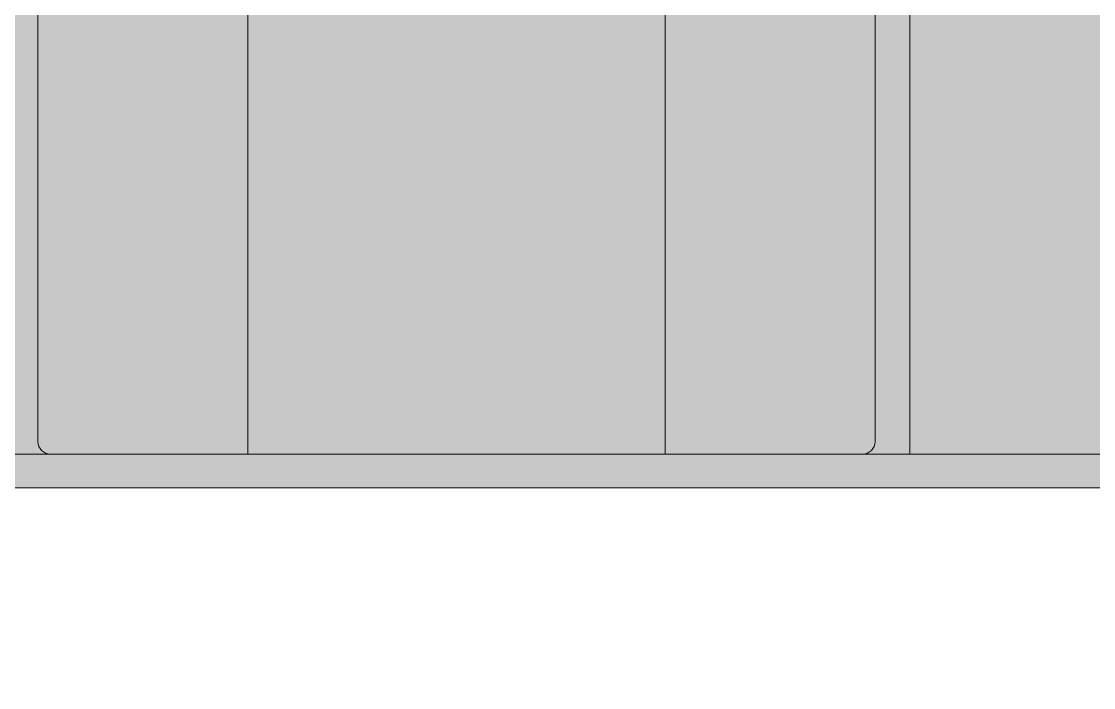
# Model space of a CAD drawing. Header units: millimetres. Extents: x -5368 to 16281, y -22441 to 15493.
# Drawn here: x -4618 to -3341, y 2043 to 2836 of the extents above; entities that cross this region are included whole.
import ezdxf
from ezdxf.enums import TextEntityAlignment as Align

# ---------------------------------------------------------------- set-up
doc = ezdxf.new("R2010")
doc.units = ezdxf.units.MM
doc.set_wipeout_variables(frame=1)
doc.layers.add('Техника. Кран GROVE GMK 5220', color=250, linetype='Continuous', lineweight=20)
doc.layers.add('Техника. Кран GROVE GMK 5220 Штрих', color=7, linetype='Continuous', true_color=0xe8e8e8)
doc.styles.add('arial', font='arial.ttf')

# ---------------------------------------------------------------- blocks, each defined once
blk = doc.blocks.new('GMK 5220-20250309.081547')
at = {"color": 0, "linetype": 'ByBlock', "lineweight": -2, "transparency": 16777216}
blk.add_lwpolyline([(-4565.001899227203, -200.5016025695522), (-35.41129775596892, -200.5008757125815), (86.9195635260603, -89.33162617230118, 0.4349877229114393), (84.60315346377865, 91.49069402250825, 2.220446049250313e-16), (-35.41139026052588, 200.5010176241713), (-2517.000848705249, 200.501346494455)], format="xyb", dxfattribs=at)
blk = doc.blocks.new('GMK 5220-20250308.075254')
at = {"color": 0, "linetype": 'ByBlock', "lineweight": -2, "transparency": 16777216}
blk.add_wipeout([(22.385445000000345, 3559.327399999999), (127.09091248929008, 3216.5435079587587), (-341.3059549999989, 2995.967199999999), (-341.3059549999989, 2995.967199999999), (-346.26780791351393, 3137.257352465088), (-355.4946369169297, 3278.333193042008), (-368.97802376036293, 3419.0660088568475), (-386.70566665306615, 3559.327399999999), (-481.15585500000407, 3559.3273000000017), (-481.1558550000034, 3559.3273000000017), (-461.854520898396, 3408.22343444318), (-447.58011209551023, 3256.562098112381), (-438.34836448318083, 3104.510480165257), (-434.1694550000027, 2952.2361999999994), (-1174.4276549999995, 2602.573240000001), (-1174.4276549999995, 2602.573240000001), (-1232.6608714875429, 2651.2683306756066), (-1295.133026798041, 2694.390820970713), (-1361.3126439986895, 2731.573849701118), (-1430.6367052171408, 2762.501085183311), (-1430.6367052171408, 2762.501085183311), (-1343.422894510994, 2971.02874589983), (-1243.6405958898372, 3173.842766479447), (-1131.6620886237424, 3370.1864650598927), (-1007.9051550000017, 3559.327299999998), (-1007.9051549999999, 3559.3273000000017), (-418.5165153461344, 3559.3273000000017), (-431.7750550000012, 3646.3273000000017), (-431.7750550000037, 3687.327300000001), (-918.7786550000014, 3687.327300000001), (-948.3842550000008, 3756.3273000000017), (-989.4383550000016, 3756.3273000000017), (-1038.8675549999998, 3687.0824000000002), (-1038.8675549999998, 3687.0824000000002), (-1172.2251444162266, 3492.9240759378263), (-1293.2972674302482, 3290.8764516349993), (-1401.618736476461, 3081.715841573714), (-1496.7733550000007, 2866.2458899999992), (-1496.7733550000007, 2866.245889999998), (-1553.1281550000017, 2863.0735400000017), (-1553.1281550000022, 2863.0735400000017), (-1558.5956489312325, 2849.1777043832367), (-1564.0093507761553, 2835.260823636801), (-1569.3691795314803, 2821.3231059940235), (-1574.6750549999992, 2807.3647600000027), (-1574.6750549999992, 2807.36476), (-1539.4516550000003, 2755.983599999999), (-1539.4516550000003, 2755.9835999999987), (-1566.810906161741, 2679.6602971901248), (-1592.4782614713254, 2602.7515067474806), (-1616.4412057817876, 2525.294728632762), (-1638.6880550000014, 2447.32773), (-1638.6880550000014, 2447.3277300000013), (-1643.5206549999998, 2425.86565), (-1658.459054999999, 2372.494080000001), (-1658.459054999999, 2372.494080000001), (-1633.4480954567357, 2325.9956192611835), (-1605.4211164390858, 2281.2503022380765), (-1574.500473531195, 2238.4534706904383), (-1540.8211550000015, 2197.7919600000027), (-1540.8211550000015, 2197.7919600000027), (-1563.2686448593195, 2156.609728604125), (-1563.2686448593195, 2156.609728604125), (-1557.3169297364325, 2148.209832955544), (-1551.2656693313838, 2139.8813632689), (-1545.1157207309807, 2131.625499169759), (-1538.8679550000015, 2123.4434100000008), (-1538.8679550000006, 2123.4434099999994), (-1546.8675550000007, 2117.2592200000004), (-1129.9999549999993, 2117.326830000002), (-1129.9999549999993, 1932), (-1162.4999549999989, 1932), (-1162.4999549999989, 1907.0000000000005), (-1178.907455, 1907.0000000000005), (-1190.2781549999995, 1893.924500000002), (-1197.4163550000012, 1893.924500000002), (-1197.4163550000012, 1932), (-1333.234155000001, 1932), (-1333.234155000001, 1893.924500000002), (1246.999945, 1893.924500000002), (1246.999945, 1887.0000000000005), (1560.999994999999, 1887.0000000000005), (1560.999994999999, 1873.3397459621556), (1560.999994999999, 1873.3397459621556), (1559.8268293236497, 1872.7612046748873), (1558.5881854510244, 1872.340741737109), (1557.3052569221995, 1872.0855513862625), (1555.999994999999, 1872), (1535.999994999999, 1872), (1535.999994999999, 1867.0000000000005), (1555.999994999999, 1867.0000000000005), (1555.999994999999, 1867.0000000000005), (1557.2728508594673, 1867.0541029723508), (1558.536524680886, 1867.2160216051952), (1559.7819006629443, 1867.4845878612905), (1560.999994999999, 1867.8578643762708), (1560.999994999999, 1804), (1565.999994999999, 1804), (1565.999994999999, 1870.817503000002), (1567.1803349999977, 1872), (1570.999994999999, 1872), (1570.999994999999, 1887.0000000000005), (1672.999994999999, 1887.0000000000005), (1672.999994999999, 1872), (1676.819655, 1872), (1677.999994999999, 1870.817503000002), (1677.999994999999, 1804), (1682.999994999999, 1804), (1682.999994999999, 1867.8578643762708), (1682.999994999999, 1867.8578643762708), (1684.2180893370535, 1867.4845878612905), (1685.4634653191117, 1867.2160216051952), (1686.7271391405304, 1867.0541029723508), (1687.999994999999, 1867.0000000000005), (1707.9999949999988, 1867.0000000000005), (1707.9999949999988, 1872), (1687.999994999999, 1872), (1687.999994999999, 1872), (1686.6947330777982, 1872.0855513862625), (1685.4118045489736, 1872.340741737109), (1684.173160676348, 1872.7612046748873), (1682.999994999999, 1873.3397459621556), (1682.999994999999, 1887.0000000000005), (2341.999994999999, 1887.0000000000005), (2341.999994999999, 1873.3397459621556), (2341.999994999999, 1873.3397459621556), (2340.8268293236492, 1872.7612046748886), (2339.5881854510235, 1872.3407417371109), (2338.3052569221995, 1872.085551386263), (2336.9999949999988, 1872), (2316.9999949999988, 1872), (2316.9999949999988, 1867.0000000000005), (2336.9999949999988, 1867.0000000000005), (2336.9999949999988, 1867.0000000000005), (2338.2728508594673, 1867.0541029723536), (2339.536524680885, 1867.2160216051984), (2340.781900662944, 1867.4845878612919), (2341.999994999999, 1867.8578643762708), (2341.999994999999, 1804), (2346.999994999999, 1804), (2346.999994999999, 1870.817503000002), (2348.1803349999977, 1872), (2351.9999949999988, 1872), (2351.9999949999988, 1887.0000000000005), (2453.999994999999, 1887.0000000000005), (2453.999994999999, 1872), (2457.8196550000002, 1872), (2458.9999949999988, 1870.8173770000003), (2458.9999949999988, 1804), (2463.999994999999, 1804), (2463.999994999999, 1867.8578643762708), (2463.999994999999, 1867.8578643762708), (2465.2180893370532, 1867.4845878612905), (2466.4634653191124, 1867.2160216051952), (2467.72713914053, 1867.0541029723508), (2468.999994999999, 1867.0000000000005), (2488.999994999999, 1867.0000000000005), (2488.999994999999, 1872), (2468.999994999999, 1872), (2468.999994999999, 1872), (2467.6947330777984, 1872.0855513862625), (2466.411804548974, 1872.3407417371095), (2465.1731606763483, 1872.7612046748873), (2463.999994999999, 1873.3397459621556), (2463.999994999999, 1877.0000000000005), (2466.999994999999, 1877.0000000000005), (2466.999994999999, 1962.000000000001), (2849.9999949999988, 1962.000000000001), (2850.0000950000003, 2267.0000000000005), (2966.999994999999, 2267.0000000000005), (2966.999994999999, 2275.0000000000005), (2949.999994999999, 2275.0000000000005), (2949.999994999999, 3182), (4405.000045000002, 3182), (4405.000045000002, 3192), (4395, 3192), (4395, 3272.000000000001), (4395, 3272.000000000001), (4390.432771950678, 3294.9610059419056), (4377.426406871194, 3314.4264068711927), (4357.9610059419065, 3327.4327719506773), (4335, 3332), (4254.9999520747515, 3332), (4255.000045000002, 3724), (4263.000045000002, 3715.999999999999), (4265.000045000002, 3715.999999999999), (4265.000045000002, 3816), (4263.000045000002, 3816), (4255.000045000002, 3808), (4255.000045000002, 3816), (4245.0000450000025, 3816), (4245.0000450000025, 3806), (3392.7269449999994, 3806), (2955.3835049999984, 3865.6299), (2949.954754999999, 3866), (2288.9999949999988, 3866), (2288.999645000001, 3862.966199999999), (2285.8153949999983, 3863.3109000000004), (2267.079764999999, 3855.9703999999983), (2233.4412749999983, 3856), (2176.547797, 3833.7181999999993), (2025.499945, 3833.7181900000005), (2022.4999450000003, 3830.7181899999996), (2022.4999350000003, 3773.3868), (1944.4991149999992, 3742.8384000000005), (1941.741094999998, 3740.1854999999996), (1935.5792850000005, 3726.0901999999987), (1837.5421949999986, 3687.6797000000006), (1799.1451649999985, 3785.682600000001), (1791.6964650000014, 3782.7642000000014), (1830.0934950000017, 3684.7613999999994), (1112.1388449999981, 3403.470437106539), (1112.1388449999981, 3431.9536000000007), (1112.1388449999981, 3431.9536000000007), (1117.8790964854745, 3433.0954070123316), (1122.7454467177963, 3436.3469982822035), (1125.9970379876675, 3441.213348514525), (1127.1388449999981, 3446.9536000000007), (1127.1388449999981, 3491.9536000000007), (1122.1388449999981, 3491.9536000000007), (1122.1388449999981, 3446.9536000000007), (1122.1388449999981, 3446.9536000000007), (1121.3776403251125, 3443.1267656763484), (1119.209912811865, 3439.882532188133), (1115.96567932365, 3437.714804674887), (1112.1388449999981, 3436.9536000000007), (1112.1388449999981, 3436.9536000000007), (932.1388449999981, 3436.9536000000007), (932.1388449999981, 3436.9536000000007), (928.3120106763474, 3437.714804674888), (925.067777188133, 3439.882532188136), (922.9000496748856, 3443.1267656763503), (922.1388449999984, 3446.9536000000007), (922.1388449999981, 3446.9536000000007), (922.1388449999981, 3491.9536000000007), (917.1388449999981, 3491.9536000000007), (917.1388449999981, 3446.9536000000007), (917.1388449999981, 3446.9536000000007), (918.2806520123288, 3441.213348514525), (921.5322432821999, 3436.3469982822035), (926.3985935145217, 3433.0954070123316), (932.1388449999981, 3431.9536000000007), (932.1388449999981, 3332.9473688141297), (598.6843542461432, 3202.301625348321), (626.9298449999993, 3303.431199999999), (619.2247450000001, 3305.5832999999984), (589.3576450000004, 3198.6474000000026), (410.0743449999976, 3128.405200000001), (410.0743449999976, 3128.405200000001), (381.3359242622132, 3289.4884490832546), (341.9462992140666, 3448.30333314733), (292.0799454418111, 3604.14638471903), (231.95774500000016, 3756.3273000000017), (190.90354499999785, 3756.3273000000017), (141.56244500000048, 3687.327300000001), (-431.77505500000575, 3687.327300000001), (-431.7750550000012, 3646.3273000000017), (-418.5165153461344, 3559.3273000000017), (-386.70566665306615, 3559.327399999999)], dxfattribs=at)
blk = doc.blocks.new('GMK 5220-20250309.11055901')
at = {"color": 0, "linetype": 'ByBlock', "lineweight": -2, "transparency": 16777216}
blk.add_wipeout([(2535.986799999999, 4.547473508864641e-13), (2535.986799999999, 4.547473508864641e-13), (2541.7270514854754, 1.1418070123309008), (2546.593401717798, 4.39339828220227), (2549.844992987668, 9.25974851452429), (2550.986799999999, 15.000000000000455), (2550.986799999999, 15.000000000000455), (2550.986799999999, 195.00000000000045), (2550.986799999999, 195.00000000000045), (2549.844992987668, 200.74025148547707), (2546.593401717798, 205.60660171779864), (2541.7270514854754, 208.85819298766955), (2535.986799999999, 210), (15, 210), (15, 210), (9.259748514523835, 208.85819298766955), (4.393398282201815, 205.60660171779864), (1.141807012330446, 200.74025148547707), (0, 195.00000000000045), (0, 15.000000000000455), (0, 15.000000000000455), (1.141807012330446, 9.25974851452429), (4.393398282201815, 4.39339828220227), (9.259748514523835, 1.1418070123309008), (15, 4.547473508864641e-13), (15, 4.547473508864641e-13)], dxfattribs=at)
at = {"layer": 'Техника. Кран GROVE GMK 5220 Штрих', "true_color": 0xadadad, "transparency": 16777216}
h = blk.add_hatch(color=253, dxfattribs=at)
h.dxf.hatch_style = 1
h.paths.add_polyline_path([(222.6764558940521, 210), (222.6764558940522, 0), (705, 0, 0.4142135623730951), (720, 15), (720, 195, 0.4142135623730951), (705, 210)])
h.paths.add_polyline_path([(1505.191307374813, 0, 0.4104828668700649), (1520, 14.99877999999808), (1520, 194.9987799999981, 0.4142135623730951), (1505, 209.9987799999981), (894.8529898734937, 209.9992795834568, 0.4113458698494183), (880, 195), (880, 15, 0.4142135623730951), (895, 0)])
h.paths.add_polyline_path([(1695, 209.9987799999981, 0.4142135623730951), (1680, 194.9987799999981), (1680, 14.99877999999808, 0.4179541254819384), (1695.191307374813, 0), (2535.986799999999, 0, 0.4142135623730951), (2550.986799999999, 15), (2550.986799999999, 195, 0.4142135623730951), (2535.986799999999, 210)])
at = {"layer": 'Техника. Кран GROVE GMK 5220 Штрих', "true_color": 0x848484, "transparency": 16777216}
h = blk.add_hatch(color=252, dxfattribs=at)
h.dxf.hatch_style = 1
edge = h.paths.add_edge_path()
edge.add_line((895, 210), (705, 210))
edge.add_arc((705, 195), 15, 0, 90, ccw=False)
edge.add_line((720, 195), (720, 15))
edge.add_arc((705, 15), 15, 270, 360, ccw=False)
edge.add_line((705, 0), (895, 0))
edge.add_arc((895, 15), 15, 180, 270, ccw=False)
edge.add_line((880, 15), (880, 195))
edge.add_arc((895, 195), 15, 90, 180, ccw=False)
edge = h.paths.add_edge_path()
edge.add_line((1695, 209.9987799999981), (1505, 209.9987799999981))
edge.add_arc((1505, 194.9987799999981), 15, 0, 90, ccw=False)
edge.add_line((1520, 194.9987799999981), (1520, 14.99877999999808))
edge.add_arc((1505, 14.99877999999808), 15, 270, 360, ccw=False)
edge.add_line((1505, -0.001220000001922017), (1695, -0.001220000001922017))
edge.add_arc((1695, 14.99877999999808), 15, 180, 270, ccw=False)
edge.add_line((1680, 14.99877999999808), (1680, 194.9987799999981))
edge.add_arc((1695, 194.9987799999981), 15, 90, 180, ccw=False)
at = {"color": 0, "linetype": 'ByBlock', "lineweight": -2, "transparency": 16777216}
for points in [[(15, 0), (2535.986799999999, 0, 0.414213562373095), (2550.986799999999, 15), (2550.986799999999, 195, 0.414213562373095), (2535.986799999999, 210), (15, 210, 0.414213562373095), (0, 195), (0, 15, 0.414213562373095)], [(895, 210), (705, 210, -0.4142135623730951), (720, 195), (720, 15, -0.4142135623730951), (705, 0), (895, 0, -0.4142135623730951), (880, 15), (880, 195, -0.4142135623730951)], [(1695, 209.9987799999981), (1505, 209.9987799999981, -0.4142135623730951), (1520, 194.9987799999981), (1520, 14.99877999999808, -0.4142135623730951), (1505, -0.001220000001922017), (1695, -0.001220000001922017, -0.4142135623730951), (1680, 14.99877999999808), (1680, 194.9987799999981, -0.4142135623730951)]]:
    blk.add_lwpolyline(points, format="xyb", close=True, dxfattribs=at)
blk = doc.blocks.new('GMK 5220-20250309.111335')
blk.add_wipeout([(1044.0006649999996, 164.99966738479986), (1041.5004049999989, 164.99966738479986), (1041.5004049999989, 1034.9998730000002), (1051.5002349999995, 1069.999883), (1153.8586519999953, 1069.999773), (1158.725673999994, 1063.9999830000002), (1158.725673999994, 1000.999853), (1153.8586519999953, 994.999773), (1129.6147490095173, 994.999773), (1129.6147490095173, 994.999773), (1125.6832637446983, 990.1318211113171), (1122.7666273219306, 984.5958691646861), (1120.974800963943, 978.6006301969014), (1120.3753389999986, 972.3721330000003), (1120.3753389999986, 881.9994829999998), (1120.3753389999986, 881.9994829999998), (1122.6949873197022, 869.8256479793251), (1129.4996238071274, 859.4680445059475), (1139.751877936198, 852.505694851508), (1151.8887879999966, 850.0000130000001), (1151.8887879999966, 850.0000130000001), (1231.1117239999949, 850.0000130000001), (1231.1117239999949, 850.0000130000001), (1243.2427584787579, 852.5157722318384), (1253.4899145900042, 859.4790210188094), (1260.2957232331555, 869.8314125661921), (1262.6257669999977, 881.9994829999998), (1262.6257669999977, 881.9994829999998), (1262.6257669999977, 972.3721330000003), (1262.6257669999977, 972.3721330000003), (1262.0262002863933, 978.6006669577148), (1260.2343134894838, 984.5959365274277), (1257.3176575059838, 990.1319308717509), (1253.3861849999957, 994.9999530000002), (1253.3861849999957, 994.999953), (1229.1420799999978, 994.999773), (1224.2748369999972, 1000.999853), (1224.2748369999972, 1063.9999830000002), (1229.1420067654253, 1069.999773), (1331.5003649999999, 1069.999773), (1341.5001049999992, 1034.9998730000002), (1341.5001049999992, 164.99966738479975), (1339.0004449999979, 164.99966738479975), (1339.0004449999979, 109.99999999999989), (1044.0006649999996, 109.99999999999989)])
at = {"layer": 'Техника. Кран GROVE GMK 5220 Штрих', "true_color": 0xadadad}
h = blk.add_hatch(color=253, dxfattribs=at)
h.dxf.hatch_style = 1
edge = h.paths.add_edge_path()
edge.add_line((1044.000665, 109.9999999999999), (1044.000665, 164.9996673848))
edge.add_line((1044.000665, 164.9996673848), (1041.500404999999, 164.9996673848))
edge.add_line((1041.500404999999, 164.9996673848), (1041.500404999999, 1034.999873))
edge.add_line((1041.500404999999, 1034.999873), (1051.500235, 1069.999883))
edge.add_line((1051.500235, 1069.999883), (1153.858651999995, 1069.999773))
edge.add_line((1153.858651999995, 1069.999773), (1158.725673999994, 1063.999983))
edge.add_line((1158.725673999994, 1063.999983), (1158.725673999994, 1000.999853))
edge.add_line((1158.725673999994, 1000.999853), (1153.858651999995, 994.9997730000002))
edge.add_line((1153.858651999995, 994.9997730000002), (1129.614749009517, 994.9997730000002))
edge.add_arc((1152.601344708804, 972.4136359996082), 32.22603243408861, 135.5034590076914, 180.0737896412436)
edge.add_line((1120.375338999998, 972.3721330000003), (1120.375338999998, 881.999483))
edge.add_arc((1152.11428675478, 881.7392267303097), 31.74001477483397, 179.5301907371541, 269.5929354249305)
edge.add_line((1151.888787999997, 850.0000130000003), (1231.111723999995, 850.0000130000003))
edge.add_arc((1230.848036991592, 881.7774248435343), 31.77850585398837, 270.4754259415899, 360.4003680592107)
edge.add_line((1262.625766999998, 881.999483), (1262.625766999998, 972.3721330000003))
edge.add_arc((1230.3981580412, 972.4129862993801), 32.22763485261104, 359.9273690957698, 404.4958097601486)
edge.add_line((1253.386184999996, 994.9999530000002), (1229.142079999998, 994.9997730000002))
edge.add_line((1229.142079999998, 994.9997730000002), (1224.274836999997, 1000.999853))
edge.add_line((1224.274836999997, 1000.999853), (1224.274836999997, 1063.999983))
edge.add_line((1224.274836999997, 1063.999983), (1229.142006765425, 1069.999773))
edge.add_line((1229.142006765425, 1069.999773), (1331.500365, 1069.999773))
edge.add_line((1331.500365, 1069.999773), (1341.500104999999, 1034.999873))
edge.add_line((1341.500104999999, 1034.999873), (1341.500104999999, 164.9996673848))
edge.add_line((1341.500104999999, 164.9996673847999), (1339.000444999998, 164.9996673847999))
edge.add_line((1339.000444999998, 164.9996673847999), (1339.000444999998, 109.9999999999999))
edge.add_line((1339.000444999998, 109.9999999999999), (1044.000665, 109.9999999999999))
h.paths.add_polyline_path([(1118.787024999991, 1063.999983), (1158.725673999994, 1063.999983), (1158.725673999994, 1000.999853), (1118.787024999991, 1000.999853)], flags=16)
h.paths.add_polyline_path([(1118.787024999991, 1063.999983), (1158.725673999994, 1063.999983), (1153.858651999995, 1069.999773), (1113.920002999992, 1069.999773)], flags=16)
h.paths.add_polyline_path([(1113.920002999992, 994.9997730000002), (1118.787024999991, 1000.999853), (1158.725673999994, 1000.999853), (1153.858651999995, 994.9997730000002)], flags=16)
edge = h.paths.add_edge_path(flags=16)
edge.add_arc((1152.11428675478, 881.7392267303097), 31.74001477483384, 179.5301907371541, 269.5929354249305, ccw=False)
edge.add_line((1120.375338999998, 881.999483), (1120.375338999998, 972.3721330000003))
edge.add_arc((1152.601344708804, 972.4136359996082), 32.22603243408863, 135.5034590076913, 180.0737896412436, ccw=False)
edge.add_line((1129.614749009517, 994.9997730000002), (1089.676100009514, 994.9997730000002))
edge.add_arc((1112.6626957088, 972.4136359996082), 32.22603243408861, 135.5034590076914, 180.0737896412436)
edge.add_line((1080.436689999995, 972.3721330000003), (1080.436689999995, 881.999483))
edge.add_arc((1112.175637754777, 881.7392267303097), 31.74001477483397, 179.5301907371541, 269.5929354249305)
edge.add_line((1111.950138999993, 850.0000130000003), (1151.888787999997, 850.0000130000003))
for points in [[(1341.500104999999, 1034.999873), (1341.500104999999, 164.9996673847999), (1339.000444999998, 164.9996673847999), (1339.000444999998, 109.9999999999999), (1044.000665, 109.9999999999999), (1044.000665, 164.9996673848), (1041.500404999999, 164.9996673848), (1041.500404999999, 1034.999873)], [(1044.000665, 164.9996673848), (1339.000444999998, 164.9996673847999)]]:
    blk.add_lwpolyline(points)
at = {"color": 0, "linetype": 'ByBlock', "lineweight": -2, "transparency": 16777216}
blk.add_wipeout([(2535.986799999999, 0), (2535.986799999999, 0), (2541.7270514854754, 1.1418070123306734), (2546.593401717798, 4.393398282201815), (2549.844992987668, 9.259748514523835), (2550.986799999999, 15.000000000000227), (2550.986799999999, 15.000000000000227), (2550.986799999999, 95), (2550.986799999999, 95), (2549.844992987668, 100.74025148547616), (2546.593401717798, 105.60660171779841), (2541.7270514854754, 108.85819298766933), (2535.986799999999, 110), (15, 110), (15, 110), (9.259748514523835, 108.85819298766933), (4.393398282201815, 105.60660171779841), (1.141807012330446, 100.74025148547616), (0, 95), (0, 15.000000000000227), (0, 15.000000000000227), (1.141807012330446, 9.259748514523835), (4.393398282201815, 4.393398282201815), (9.259748514523835, 1.1418070123306734), (15, 0), (15, 0)], dxfattribs=at)
blk.add_wipeout([(2535.986799999999, 0), (2535.986799999999, 0), (2541.7270514854754, 1.1418070123309008), (2546.593401717798, 4.39339828220136), (2549.844992987668, 9.259748514523835), (2550.986799999999, 14.999999999999545), (2550.986799999999, 14.999999999999545), (2550.986799999999, 94.99999999999955), (2550.986799999999, 94.99999999999955), (2549.844992987668, 100.74025148547616), (2546.593401717798, 105.60660171779773), (2541.7270514854754, 108.8581929876691), (2535.986799999999, 110), (15, 110), (15, 110), (9.259748514523835, 108.8581929876691), (4.393398282201815, 105.60660171779773), (1.141807012330446, 100.74025148547616), (0, 94.99999999999955), (0, 14.999999999999545), (0, 14.999999999999545), (1.141807012330446, 9.259748514523835), (4.393398282201815, 4.39339828220136), (9.259748514523835, 1.1418070123309008), (15, 0), (15, 0)], dxfattribs=at)
at = {"layer": 'Техника. Кран GROVE GMK 5220 Штрих', "true_color": 0xadadad, "transparency": 16777216}
h = blk.add_hatch(color=253, dxfattribs=at)
h.dxf.hatch_style = 1
h.paths.add_polyline_path([(222.6764558940486, 110), (222.6764558940486, 0), (2535.986799999999, 0, 0.4142135623730951), (2550.986799999999, 15), (2550.986799999999, 95, 0.4142135623730951), (2535.986799999999, 110)])
at = {"color": 0, "linetype": 'ByBlock', "lineweight": -2, "transparency": 16777216}
blk.add_lwpolyline([(15, 0), (2535.986799999999, 0, 0.414213562373095), (2550.986799999999, 15), (2550.986799999999, 95, 0.414213562373095), (2535.986799999999, 110), (15, 110, 0.414213562373095), (0, 95), (0, 15, 0.414213562373095)], format="xyb", close=True, dxfattribs=at)
blk = doc.blocks.new('GMK 5220-20250309.104834')
at = {"color": 0, "linetype": 'ByBlock', "lineweight": -2, "transparency": 16777216}
blk.add_wipeout([(871.91677, 1155.0000000000002), (870.7749629876695, 1160.7402514854766), (867.5233717177985, 1165.6066017177986), (862.6570214854767, 1168.8581929876698), (856.91677, 1170.0000000000005), (-856.9167699999998, 1170.0000000000005), (-856.9167699999998, 1170.0000000000005), (-862.6570214854763, 1168.8581929876698), (-867.5233717177981, 1165.6066017177986), (-870.7749629876691, 1160.7402514854766), (-871.9167699999998, 1155.0000000000002), (-871.9167699999998, 15), (-871.9167699999998, 15), (-870.7749629876691, 9.259748514523608), (-867.5233717177981, 4.393398282201815), (-862.6570214854763, 1.1418070123306734), (-856.9167699999998, 0), (-856.9167699999998, 0), (856.91677, 0), (856.91677, 0), (862.6570214854767, 1.1418070123306734), (867.5233717177985, 4.393398282201815), (870.7749629876695, 9.259748514523608), (871.91677, 15), (871.91677, 15)], dxfattribs=at)
at = {"layer": 'Техника. Кран GROVE GMK 5220 Штрих', "true_color": 0xadadad, "transparency": 16777216}
h = blk.add_hatch(color=253, dxfattribs=at)
h.dxf.hatch_style = 1
h.paths.add_polyline_path([(-540.1118599999971, 1170), (-540.1118599999973, 0), (540.1126000000004, 0), (540.1126000000004, 1170)])
at = {"layer": 'Техника. Кран GROVE GMK 5220 Штрих', "transparency": 16777216}
h = blk.add_hatch(color=256, dxfattribs=at)
h.dxf.hatch_style = 1
h.set_gradient(color1=(132, 132, 132), color2=(173, 173, 173), rotation=180, tint=1)
h.paths.add_polyline_path([(540.1126000000004, 0), (856.9167699999998, 0, 0.4142135623730951), (871.9167699999998, 15), (871.9167699999998, 1155, 0.4142135623730951), (856.9167699999998, 1170), (788.6268010497188, 1170), (788.6268010497188, 1005.417597066145, -0.619091996291347), (693.1038035947022, 952.579190638834, -0.2566753513200045), (664.8039452555386, 1003.906011710669), (664.8039452555386, 1170), (540.1126000000004, 1170)])
at = {"color": 0, "linetype": 'ByBlock', "lineweight": -2, "transparency": 16777216}
blk.add_lwpolyline([(871.9167699999998, 1155, 0.4142135623730951), (856.9167699999998, 1170), (-856.9167699999998, 1170, 0.4142135623730951), (-871.9167699999998, 1155), (-871.9167699999998, 15, 0.4142135623730951), (-856.9167699999998, 0), (856.9167699999998, 0, 0.414213562373095), (871.9167699999998, 15), (871.9167699999998, 1155)], format="xyb", dxfattribs=at)
blk.add_lwpolyline([(540.1126000000004, 1170), (540.1126000000004, 0)], dxfattribs=at)
blk = doc.blocks.new('GMK 5220-20250309.10483')
at = {"color": 0, "linetype": 'ByBlock', "lineweight": -2, "transparency": 16777216}
blk.add_wipeout([(-498.534090000001, 1155), (-498.534090000001, 1155), (-497.3922829876702, 1160.7402514854764), (-494.1406917177992, 1165.6066017177982), (-489.2743414854774, 1168.8581929876693), (-483.534090000001, 1170), (483.5340900000011, 1170), (483.5340900000011, 1170), (489.27434148547735, 1168.8581929876693), (494.1406917177992, 1165.6066017177982), (497.3922829876703, 1160.7402514854764), (498.5340900000009, 1155), (498.5340900000009, 15), (498.5340900000009, 15), (497.3922829876703, 9.259748514523608), (494.1406917177992, 4.393398282201815), (489.27434148547735, 1.141807012330787), (483.53409000000096, 0), (483.5340900000011, 0), (-483.534090000001, 0), (-483.534090000001, 0), (-489.2743414854774, 1.141807012330787), (-494.1406917177992, 4.393398282201815), (-497.3922829876702, 9.259748514523721), (-498.534090000001, 15), (-498.534090000001, 15)], dxfattribs=at)
at = {"layer": 'Техника. Кран GROVE GMK 5220 Штрих', "transparency": 16777216}
h = blk.add_hatch(color=256, dxfattribs=at)
h.dxf.hatch_style = 1
h.set_gradient(color1=(156, 156, 156), color2=(173, 173, 173), tint=1)
h.paths.add_polyline_path([(-248.54824, 1170), (-344.1366983051885, 1170), (-344.1366983051885, 1004.406812653341, -0.258849895553081), (-372.4365566443521, 952.579190638834, -0.5861383049385767), (-472.8715300000003, 1003.581095194328), (-472.8715300000003, 1170), (-483.534090000001, 1170, 0.4142135623730951), (-498.534090000001, 1155), (-498.534090000001, 15, 0.4142135623730951), (-483.534090000001, 0), (-248.5482400000001, -1.13686837721616e-13)])
at = {"layer": 'Техника. Кран GROVE GMK 5220 Штрих', "true_color": 0xadadad, "transparency": 16777216}
h = blk.add_hatch(color=253, dxfattribs=at)
h.dxf.hatch_style = 1
edge = h.paths.add_edge_path()
edge.add_line((-400.7364149835157, 1012.834699007797), (-400.7364149835157, 1003.457151765586))
edge.add_arc((-339.8822033020515, 1003.996503463319), 60.85660177520845, 180.5077999693723, 237.6604664520825)
edge.add_arc((-408.3742282130179, 1006.200521214442), 64.55047118709473, 182.3256728171286, 303.8304769076642, ccw=False)
edge.add_line((-472.8715300000003, 1003.581095194328), (-472.8715300000003, 1170))
edge.add_line((-472.8715300000003, 1170), (-426.4515400560922, 1170))
edge.add_arc((-426.4515400560886, 1154.999999999996), 15.00000000000364, 90.0000000000139, 179.9999999999861)
edge.add_line((-441.4515400560922, 1155), (-441.4515400560922, 1040.319311639527))
edge.add_arc((-411.0120048918508, 1043.43307881886), 30.59837981106483, 185.8406712756706, 270.0000000000071)
edge.add_line((-411.012004891847, 1012.834699007795), (-400.7364149835157, 1012.834699007797))
at = {"layer": 'Техника. Кран GROVE GMK 5220 Штрих', "transparency": 16777216}
h = blk.add_hatch(color=256, dxfattribs=at)
h.dxf.hatch_style = 1
h.set_gradient(color1=(132, 132, 132), color2=(173, 173, 173), tint=1)
edge = h.paths.add_edge_path()
edge.add_line((-441.4515400560922, 1155), (-441.4515400560922, 1040.319311639527))
edge.add_arc((-411.0120048918561, 1043.433078818857), 30.59837981105927, 185.8406712756661, 354.1593287243339)
edge.add_line((-380.57246972762, 1040.319311639527), (-380.57246972762, 1155))
edge.add_arc((-395.57246972762, 1155), 15, 0, 90)
edge.add_line((-395.57246972762, 1170), (-426.4515400560922, 1170))
edge.add_arc((-426.4515400560922, 1155), 15, 90, 180)
at = {"layer": 'Техника. Кран GROVE GMK 5220 Штрих', "true_color": 0xadadad, "transparency": 16777216}
h = blk.add_hatch(color=253, dxfattribs=at)
h.dxf.hatch_style = 1
edge = h.paths.add_edge_path()
edge.add_line((-411.0120048918579, 1012.834699007797), (-382.3134613947259, 1012.834699007796))
edge.add_arc((-382.3134613947295, 1043.433078818857), 30.59837981106102, 270.0000000000068, 354.1593287243342)
edge.add_line((-351.8739262304916, 1040.319311639527), (-351.8739262304916, 1155))
edge.add_arc((-366.8739262304916, 1155), 15, 0, 90)
edge.add_line((-366.8739262304916, 1170), (-395.57246972762, 1170))
edge.add_arc((-395.57246972762, 1155), 15, 0, 90, ccw=False)
edge.add_line((-380.57246972762, 1155), (-380.57246972762, 1040.319311639527))
edge.add_arc((-411.0120048918471, 1043.433078818846), 30.59837981104917, 269.9999999999797, 354.15932872435246, ccw=False)
at = {"layer": 'Техника. Кран GROVE GMK 5220 Штрих', "true_color": 0x848484, "transparency": 16777216}
h = blk.add_hatch(color=252, dxfattribs=at)
h.dxf.hatch_style = 1
edge = h.paths.add_edge_path()
edge.add_arc((-404.9884059720852, 1003.993953923834), 60.85310820580975, 302.3388257103237, 359.6112730325647)
edge.add_line((-344.1366983051885, 1003.581095194328), (-344.1366983051885, 1170))
edge.add_line((-344.1366983051885, 1170), (-366.8739262304916, 1170))
edge.add_arc((-366.8739262304916, 1155), 15, 0, 90, ccw=False)
edge.add_line((-351.8739262304916, 1155), (-351.8739262304916, 1040.319311639527))
edge.add_arc((-382.3134613947286, 1043.433078818855), 30.59837981105999, 270.0000000000051, 354.15932872433746, ccw=False)
edge.add_line((-382.3134613947259, 1012.834699007795), (-400.7364149835157, 1012.834699007797))
edge.add_line((-400.7364149835157, 1012.834699007797), (-400.7364149835157, 1003.457151765586))
edge.add_arc((-339.8822033020515, 1003.996503463319), 60.85660177520845, 180.5077999693723, 237.6604664520825)
at = {"layer": 'Техника. Кран GROVE GMK 5220 Штрих', "true_color": 0xadadad, "transparency": 16777216}
h = blk.add_hatch(color=253, dxfattribs=at)
h.dxf.hatch_style = 1
h.paths.add_polyline_path([(248.5482400000001, 1170), (-248.5482400000001, 1170), (-248.5482400000001, -1.13686837721616e-13), (248.5482400000001, -2.273736754432321e-13)])
at = {"layer": 'Техника. Кран GROVE GMK 5220 Штрих', "transparency": 16777216}
h = blk.add_hatch(color=256, dxfattribs=at)
h.dxf.hatch_style = 1
h.set_gradient(color1=(156, 156, 156), color2=(173, 173, 173), rotation=180, tint=1)
h.paths.add_polyline_path([(498.534090000001, 1155, 0.4142135623730951), (483.534090000001, 1170), (472.8715300000003, 1170), (472.8715300000003, 1008.819947234557, -0.6137383684066755), (372.4365566443521, 952.579190638834, -0.2552334804589752), (344.1366983051885, 1003.581095194326), (344.1366983051885, 1170), (248.5482400000001, 1170), (248.5482400000001, 0), (483.534090000001, 0, 0.4142135623730951), (498.534090000001, 15)])
at = {"layer": 'Техника. Кран GROVE GMK 5220 Штрих', "true_color": 0x848484, "transparency": 16777216}
h = blk.add_hatch(color=252, dxfattribs=at)
h.dxf.hatch_style = 1
edge = h.paths.add_edge_path()
edge.add_arc((404.9884059720852, 1003.993953923834), 60.85310820580975, 180.3887269674353, 237.6611742896763, ccw=False)
edge.add_line((344.1366983051885, 1003.581095194328), (344.1366983051885, 1170))
edge.add_line((344.1366983051885, 1170), (366.8739262304916, 1170))
edge.add_arc((366.8739262304916, 1155), 15, 90, 180)
edge.add_line((351.8739262304916, 1155), (351.8739262304916, 1040.319311639527))
edge.add_arc((382.3134613947286, 1043.433078818855), 30.59837981105999, 185.8406712756626, 269.9999999999949)
edge.add_line((382.3134613947259, 1012.834699007795), (400.7364149835157, 1012.834699007797))
edge.add_line((400.7364149835157, 1012.834699007797), (400.7364149835157, 1003.457151765586))
edge.add_arc((339.8822033020515, 1003.996503463319), 60.85660177520845, 302.3395335479175, 359.49220003062766, ccw=False)
at = {"layer": 'Техника. Кран GROVE GMK 5220 Штрих', "true_color": 0xadadad, "transparency": 16777216}
h = blk.add_hatch(color=253, dxfattribs=at)
h.dxf.hatch_style = 1
edge = h.paths.add_edge_path()
edge.add_line((411.0120048918579, 1012.834699007797), (382.3134613947259, 1012.834699007796))
edge.add_arc((382.3134613947295, 1043.433078818857), 30.59837981106102, 185.8406712756658, 269.9999999999932, ccw=False)
edge.add_line((351.8739262304916, 1040.319311639527), (351.8739262304916, 1155))
edge.add_arc((366.8739262304916, 1155), 15, 90, 180, ccw=False)
edge.add_line((366.8739262304916, 1170), (395.57246972762, 1170))
edge.add_arc((395.57246972762, 1155), 15, 90, 180)
edge.add_line((380.57246972762, 1155), (380.57246972762, 1040.319311639527))
edge.add_arc((411.0120048918471, 1043.433078818846), 30.59837981104917, 185.8406712756475, 270.0000000000203)
h = blk.add_hatch(color=253, dxfattribs=at)
h.dxf.hatch_style = 1
edge = h.paths.add_edge_path()
edge.add_line((400.7364149835157, 1012.834699007797), (400.7364149835157, 1003.457151765586))
edge.add_arc((339.8822033020515, 1003.996503463319), 60.85660177520845, 302.3395335479175, 359.49220003062766, ccw=False)
edge.add_arc((408.3742282130179, 1006.200521214442), 64.55047118709473, 236.1695230923358, 357.6743271828714)
edge.add_line((472.8715300000003, 1003.581095194328), (472.8715300000003, 1170))
edge.add_line((472.8715300000003, 1170), (426.4515400560922, 1170))
edge.add_arc((426.4515400560886, 1154.999999999996), 15.00000000000364, 1.3926637620897964e-11, 89.99999999998607, ccw=False)
edge.add_line((441.4515400560922, 1155), (441.4515400560922, 1040.319311639527))
edge.add_arc((411.0120048918508, 1043.43307881886), 30.59837981106483, 269.99999999999284, 354.1593287243293, ccw=False)
edge.add_line((411.012004891847, 1012.834699007795), (400.7364149835157, 1012.834699007797))
at = {"layer": 'Техника. Кран GROVE GMK 5220 Штрих', "transparency": 16777216}
h = blk.add_hatch(color=256, dxfattribs=at)
h.dxf.hatch_style = 1
h.set_gradient(color1=(132, 132, 132), color2=(173, 173, 173), rotation=180, tint=1)
edge = h.paths.add_edge_path()
edge.add_line((441.4515400560922, 1155), (441.4515400560922, 1040.319311639527))
edge.add_arc((411.0120048918561, 1043.433078818857), 30.59837981105927, 185.8406712756661, 354.1593287243339, ccw=False)
edge.add_line((380.57246972762, 1040.319311639527), (380.57246972762, 1155))
edge.add_arc((395.57246972762, 1155), 15, 90, 180, ccw=False)
edge.add_line((395.57246972762, 1170), (426.4515400560922, 1170))
edge.add_arc((426.4515400560922, 1155), 15, 0, 90, ccw=False)
at = {"color": 0, "linetype": 'ByBlock', "lineweight": -2, "transparency": 16777216}
for points in [[(-498.534090000001, 15), (-498.534090000001, 1155, -0.4142135623730951), (-483.534090000001, 1170), (483.534090000001, 1170, -0.4142135623730951), (498.534090000001, 1155), (498.534090000001, 15, -0.4142135623730951), (483.534090000001, 0), (-483.534090000001, 0, -0.414213562373095)], [(-400.7364149835157, 1012.834699007797), (-400.7364149835157, 1003.457151765586, 0.2546768650596145), (-372.4365566443521, 952.579190638834, -0.5861383049385769), (-472.8715300000003, 1003.581095194328), (-472.8715300000003, 1170), (-426.4515400560922, 1170, 0.414213562372953), (-441.4515400560922, 1155), (-441.4515400560922, 1040.319311639527, 0.3846618900199097), (-411.012004891847, 1012.834699007795)], [(-441.4515400560922, 1155), (-441.4515400560922, 1040.319311639527, 0.9029248470266081), (-380.57246972762, 1040.319311639527), (-380.57246972762, 1155, 0.414213562373095), (-395.57246972762, 1170), (-426.4515400560922, 1170, 0.414213562373095)], [(-411.0120048918579, 1012.834699007797), (-382.3134613947259, 1012.834699007796, 0.384661890019863), (-351.8739262304916, 1040.319311639527), (-351.8739262304916, 1155, 0.4142135623730951), (-366.8739262304916, 1170), (-395.57246972762, 1170, -0.414213562373095), (-380.57246972762, 1155), (-380.57246972762, 1040.319311639527, -0.3846618900200914)], [(-372.4365566443521, 952.579190638834, 0.2552334804589812), (-344.1366983051885, 1003.581095194328), (-344.1366983051885, 1170), (-366.8739262304916, 1170, -0.414213562373095), (-351.8739262304916, 1155), (-351.8739262304916, 1040.319311639527, -0.3846618900198889), (-382.3134613947259, 1012.834699007795), (-400.7364149835157, 1012.834699007797), (-400.7364149835157, 1003.457151765586, 0.2546768650596145)], [(372.4365566443521, 952.579190638834, -0.2552334804589812), (344.1366983051885, 1003.581095194328), (344.1366983051885, 1170), (366.8739262304916, 1170, 0.414213562373095), (351.8739262304916, 1155), (351.8739262304916, 1040.319311639527, 0.3846618900198889), (382.3134613947259, 1012.834699007795), (400.7364149835157, 1012.834699007797), (400.7364149835157, 1003.457151765586, -0.2546768650596145)], [(411.0120048918579, 1012.834699007797), (382.3134613947259, 1012.834699007796, -0.384661890019863), (351.8739262304916, 1040.319311639527), (351.8739262304916, 1155, -0.4142135623730951), (366.8739262304916, 1170), (395.57246972762, 1170, 0.414213562373095), (380.57246972762, 1155), (380.57246972762, 1040.319311639527, 0.3846618900200914)], [(400.7364149835157, 1012.834699007797), (400.7364149835157, 1003.457151765586, -0.2546768650596145), (372.4365566443521, 952.579190638834, 0.5861383049385769), (472.8715300000003, 1003.581095194328), (472.8715300000003, 1170), (426.4515400560922, 1170, -0.414213562372953), (441.4515400560922, 1155), (441.4515400560922, 1040.319311639527, -0.3846618900199097), (411.012004891847, 1012.834699007795)], [(441.4515400560922, 1155), (441.4515400560922, 1040.319311639527, -0.9029248470266081), (380.57246972762, 1040.319311639527), (380.57246972762, 1155, -0.414213562373095), (395.57246972762, 1170), (426.4515400560922, 1170, -0.414213562373095)]]:
    blk.add_lwpolyline(points, format="xyb", close=True, dxfattribs=at)
for points in [[(-248.5482400000001, 1170), (-248.5482400000001, 0)], [(248.5482400000001, 1170), (248.5482400000001, 0)]]:
    blk.add_lwpolyline(points, dxfattribs=at)
blk = doc.blocks.new('*U90')
at = {"color": 0, "linetype": 'ByBlock', "lineweight": -2, "transparency": 16777216, "xscale": -1, "rotation": 71.74675402458206}
blk.add_blockref('GMK 5220-20250309.081547', (470, 2300), dxfattribs=at)
at = {"layer": 'Defpoints', "color": 250, "linetype": 'ByBlock', "lineweight": -2, "ltscale": 15, "transparency": 16777216, "style": 'arial', "width": 0.8}
blk.add_attdef('МАРКА', text='', height=250, rotation=56.46924393782679, dxfattribs=at).set_placement((1936.574174289135, 10483.03562942842), align=Align.MIDDLE_CENTER)
at = {"color": 0, "linetype": 'ByBlock', "lineweight": -2, "transparency": 16777216, "xscale": -1}
blk.add_blockref('GMK 5220-20250308.075254', (0, 0), dxfattribs=at)
at = {"color": 0, "linetype": 'ByBlock', "lineweight": -2, "transparency": 16777216}
blk.add_blockref('GMK 5220-20250309.111335', (-5299.999999999996, 2031), dxfattribs=at)
for p in [(-5299.999999999996, 2371), (-5299.999999999996, 2151)]:
    blk.add_blockref('GMK 5220-20250309.11055901', p, dxfattribs=at)
blk.add_blockref('GMK 5220-20250309.104834', (-4099.999999999996, 2071), dxfattribs=at)
blk.add_blockref('GMK 5220-20250309.10483', (-4099.999999999996, 2071), dxfattribs=at)

msp = doc.modelspace()

# ---------------------------------------------------------------- block references
at = {"layer": 'Техника. Кран GROVE GMK 5220'}
msp.add_blockref('*U90', (0, 250), dxfattribs=at)

doc.saveas('drawing.dxf')
